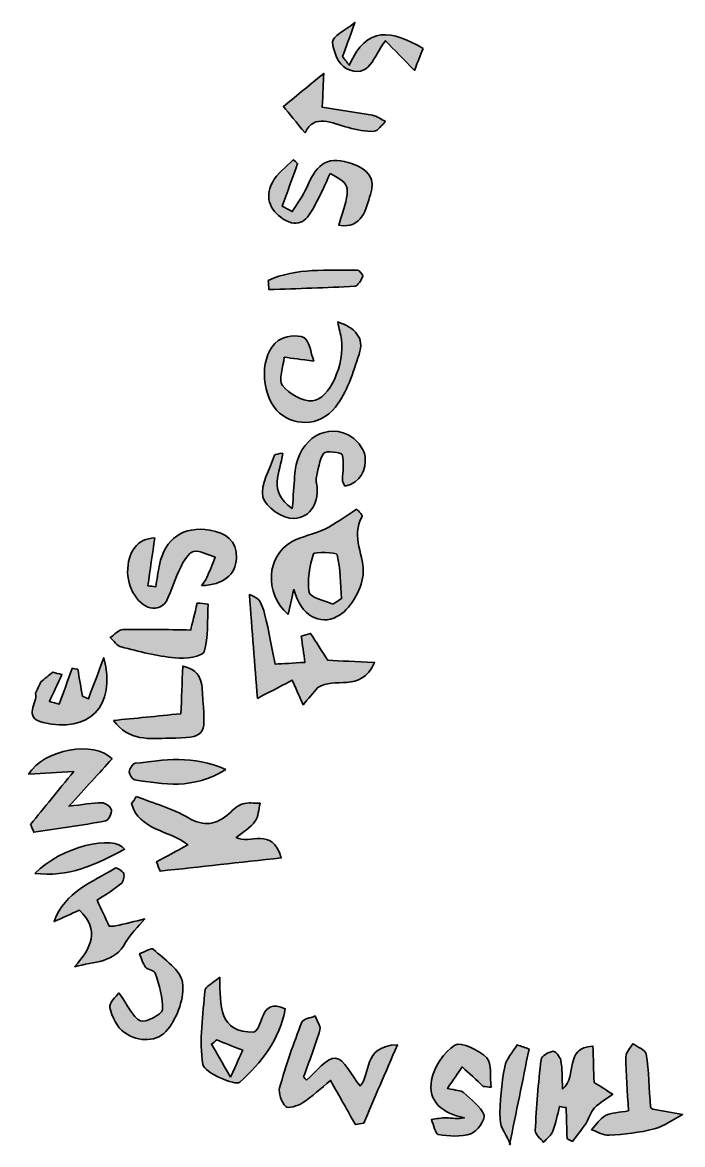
# Model space of a CAD drawing. Header units: inches. Extents: x 0.7 to 43.7, y -59.5 to -0.9.
# Drawn here: x 20.54 to 24.42, y -56.61 to -50.02 of the extents above; entities that cross this region are included whole.
import ezdxf

# ---------------------------------------------------------------- set-up
doc = ezdxf.new("R2010")
doc.units = ezdxf.units.IN
doc.header["$MEASUREMENT"] = 0
doc.layers.add('etch', color=7, linetype='Continuous')

# ---------------------------------------------------------------- blocks, each defined once
blk = doc.blocks.new('block 14')
at = {"layer": 'etch', "true_color": 0x00a550}
h = blk.add_hatch(color=114, dxfattribs=at)
h.dxf.hatch_style = 2
edge = h.paths.add_edge_path()
edge.add_spline(control_points=[(22.896, -50.1767), (22.8817, -50.2127), (22.8664, -50.2513), (22.8452, -50.3045), (22.7792, -50.2373), (22.73, -50.1872), (22.6748, -50.1311), (22.6059, -50.2187), (22.5816, -50.362), (22.4439, -50.293), (22.4, -50.2709), (22.3671, -50.1916), (22.3646, -50.1368), (22.3633, -50.1066), (22.4358, -50.0729), (22.4961, -50.0235), (22.4626, -50.1155), (22.4428, -50.1698), (22.4231, -50.2242), (22.4364, -50.2409), (22.4497, -50.2576), (22.4631, -50.2743), (22.5652, -50.0392), (22.7153, -50.0689), (22.896, -50.1767)], knot_values=[0, 0, 0, 0, 1, 1, 1, 2, 2, 2, 3, 3, 3, 4, 4, 4, 5, 5, 5, 6, 6, 6, 7, 7, 7, 8, 8, 8, 8], degree=3, periodic=1)
h = blk.add_hatch(color=114, dxfattribs=at)
h.dxf.hatch_style = 2
edge = h.paths.add_edge_path()
edge.add_spline(control_points=[(22.2034, -50.6718), (22.1538, -50.6113), (22.1091, -50.5567), (22.0763, -50.5166), (22.1395, -50.4648), (22.2188, -50.3998), (22.313, -50.3227), (22.3106, -50.3789), (22.3082, -50.4349), (22.3046, -50.5207), (22.3993, -50.5356), (22.4999, -50.5498), (22.5998, -50.5684), (22.6263, -50.5733), (22.6503, -50.5918), (22.6754, -50.6041), (22.6532, -50.6246), (22.6319, -50.661), (22.6087, -50.6622), (22.559, -50.665), (22.5073, -50.6534), (22.4582, -50.6408), (22.3596, -50.6156), (22.258, -50.5545), (22.2034, -50.6718)], knot_values=[0, 0, 0, 0, 1, 1, 1, 2, 2, 2, 3, 3, 3, 4, 4, 4, 5, 5, 5, 6, 6, 6, 7, 7, 7, 8, 8, 8, 8], degree=3, periodic=1)
h = blk.add_hatch(color=114, dxfattribs=at)
h.dxf.hatch_style = 2
edge = h.paths.add_edge_path()
edge.add_spline(control_points=[(22.3513, -50.9095), (22.3192, -50.9767), (22.2935, -51.036), (22.2632, -51.0927), (22.2268, -51.1612), (22.1829, -51.2355), (22.0908, -51.1861), (22.004, -51.1395), (21.9601, -51.0579), (22.0111, -50.9618), (22.0384, -50.9104), (22.0918, -50.8727), (22.1334, -50.8288), (22.1421, -50.836), (22.1509, -50.8431), (22.1596, -50.8503), (22.1296, -50.9344), (22.0995, -51.0185), (22.0694, -51.1026), (22.0888, -51.1129), (22.1081, -51.1232), (22.1275, -51.1336), (22.1564, -51.0864), (22.1917, -51.0418), (22.2131, -50.9915), (22.278, -50.8386), (22.3428, -50.8064), (22.4826, -50.8531), (22.5757, -50.8843), (22.6182, -50.9469), (22.5875, -51.0337), (22.5583, -51.1166), (22.544, -51.2352), (22.4012, -51.2138), (22.4748, -50.9791), (22.4748, -50.9791), (22.3513, -50.9095)], knot_values=[0, 0, 0, 0, 1, 1, 1, 2, 2, 2, 3, 3, 3, 4, 4, 4, 5, 5, 5, 6, 6, 6, 7, 7, 7, 8, 8, 8, 9, 9, 9, 10, 10, 10, 11, 11, 11, 12, 12, 12, 12], degree=3, periodic=1)
h = blk.add_hatch(color=114, dxfattribs=at)
h.dxf.hatch_style = 2
edge = h.paths.add_edge_path()
edge.add_spline(control_points=[(21.9868, -51.5385), (22.1527, -51.4588), (22.334, -51.4824), (22.5105, -51.4769), (22.5214, -51.4766), (22.5451, -51.5065), (22.5421, -51.5131), (22.5321, -51.5355), (22.5136, -51.5699), (22.4967, -51.5709), (22.3283, -51.581), (22.1595, -51.5853), (21.9909, -51.5912), (21.9895, -51.5736), (21.9882, -51.5561), (21.9868, -51.5385)], knot_values=[0, 0, 0, 0, 1, 1, 1, 2, 2, 2, 3, 3, 3, 4, 4, 4, 5, 5, 5, 5], degree=3, periodic=1)
h = blk.add_hatch(color=114, dxfattribs=at)
h.dxf.hatch_style = 2
edge = h.paths.add_edge_path()
edge.add_spline(control_points=[(22.2548, -52.0114), (22.1774, -52.0011), (22.1293, -51.9947), (22.0811, -51.9883), (22.0756, -52.0452), (22.0449, -52.1215), (22.0703, -52.1543), (22.1079, -52.2027), (22.1875, -52.2489), (22.2454, -52.2445), (22.3476, -52.2367), (22.4377, -52.0249), (22.4165, -51.8834), (22.4118, -51.8519), (22.4034, -51.8209), (22.3947, -51.7806), (22.496, -51.8153), (22.5535, -51.8726), (22.5204, -51.9713), (22.4844, -52.0784), (22.4504, -52.1948), (22.3821, -52.2805), (22.2868, -52.4002), (22.1258, -52.3957), (22.0364, -52.2984), (21.9394, -52.1928), (21.938, -51.9688), (22.0445, -51.8908), (22.0819, -51.8635), (22.157, -51.8535), (22.1961, -51.873), (22.2291, -51.8894), (22.235, -51.9599), (22.2548, -52.0114)], knot_values=[0, 0, 0, 0, 1, 1, 1, 2, 2, 2, 3, 3, 3, 4, 4, 4, 5, 5, 5, 6, 6, 6, 7, 7, 7, 8, 8, 8, 9, 9, 9, 10, 10, 10, 11, 11, 11, 11], degree=3, periodic=1)
h = blk.add_hatch(color=114, dxfattribs=at)
h.dxf.hatch_style = 2
edge = h.paths.add_edge_path()
edge.add_spline(control_points=[(22.072, -52.5506), (22.0588, -52.6665), (21.9787, -52.7747), (22.1284, -52.8752), (22.1338, -52.7982), (22.1391, -52.7428), (22.1414, -52.6873), (22.1494, -52.494), (22.3005, -52.3715), (22.4559, -52.4429), (22.501, -52.4637), (22.5501, -52.524), (22.5556, -52.5712), (22.5646, -52.6479), (22.5323, -52.7234), (22.4373, -52.7446), (22.4291, -52.7254), (22.4228, -52.7174), (22.4229, -52.7095), (22.4236, -52.6588), (22.434, -52.606), (22.4219, -52.559), (22.4186, -52.5464), (22.3242, -52.5352), (22.3132, -52.5514), (22.2855, -52.5922), (22.2812, -52.649), (22.2686, -52.6996), (22.2664, -52.7082), (22.2691, -52.7182), (22.2706, -52.7274), (22.2894, -52.8384), (22.2386, -52.9291), (22.1367, -52.9351), (22.0755, -52.9387), (21.9679, -52.865), (21.9561, -52.8097), (21.9403, -52.7358), (21.9963, -52.6459), (22.0243, -52.5637), (22.0268, -52.5565), (22.0499, -52.5563), (22.072, -52.5506)], knot_values=[0, 0, 0, 0, 1, 1, 1, 2, 2, 2, 3, 3, 3, 4, 4, 4, 5, 5, 5, 6, 6, 6, 7, 7, 7, 8, 8, 8, 9, 9, 9, 10, 10, 10, 11, 11, 11, 12, 12, 12, 13, 13, 13, 14, 14, 14, 14], degree=3, periodic=1)
h = blk.add_hatch(color=114, dxfattribs=at)
h.dxf.hatch_style = 2
edge = h.paths.add_edge_path()
edge.add_spline(control_points=[(22.1034, -53.4985), (21.961, -53.3691), (21.9775, -53.1555), (22.1239, -53.0723), (22.1839, -53.0381), (22.2569, -53.0275), (22.3195, -52.9968), (22.3803, -52.9669), (22.4354, -52.925), (22.5055, -52.8804), (22.5037, -52.8783), (22.5436, -52.9133), (22.5383, -52.9225), (22.4692, -53.0425), (22.556, -53.1572), (22.5434, -53.2672), (22.5332, -53.3556), (22.466, -53.472), (22.3907, -53.5106), (22.2906, -53.5619), (22.1803, -53.5087), (22.1373, -53.3513), (22.123, -53.4134), (22.1151, -53.4478), (22.1034, -53.4985)], knot_values=[0, 0, 0, 0, 1, 1, 1, 2, 2, 2, 3, 3, 3, 4, 4, 4, 5, 5, 5, 6, 6, 6, 7, 7, 7, 8, 8, 8, 8], degree=3, periodic=1)
edge = h.paths.add_edge_path()
edge.add_spline(control_points=[(22.3656, -53.4374), (22.383, -53.4263), (22.4005, -53.4153), (22.4179, -53.4042), (22.4114, -53.318), (22.4117, -53.2301), (22.3917, -53.1471), (22.3884, -53.1334), (22.2554, -53.1296), (22.252, -53.1413), (22.2306, -53.2144), (22.214, -53.2961), (22.2278, -53.3687), (22.2337, -53.3994), (22.3173, -53.4149), (22.3656, -53.4374)], knot_values=[0, 0, 0, 0, 1, 1, 1, 2, 2, 2, 3, 3, 3, 4, 4, 4, 5, 5, 5, 5], degree=3, periodic=1)
h = blk.add_hatch(color=114, dxfattribs=at)
h.dxf.hatch_style = 2
edge = h.paths.add_edge_path()
edge.add_spline(control_points=[(21.5958, -53.3283), (21.608, -53.3097), (21.6191, -53.2966), (21.6258, -53.2815), (21.6435, -53.2421), (21.6594, -53.2019), (21.6759, -53.162), (21.6333, -53.149), (21.587, -53.1197), (21.549, -53.1282), (21.5181, -53.135), (21.4907, -53.184), (21.473, -53.2198), (21.4411, -53.2847), (21.4208, -53.3552), (21.3888, -53.42), (21.3789, -53.44), (21.3477, -53.4588), (21.3245, -53.4614), (21.245, -53.4702), (21.1632, -53.3614), (21.1615, -53.2509), (21.1597, -53.1289), (21.2208, -53.0517), (21.3207, -53.0489), (21.3073, -53.1414), (21.2938, -53.2353), (21.2802, -53.3292), (21.2957, -53.3313), (21.3111, -53.3334), (21.3266, -53.3356), (21.3337, -53.2932), (21.3395, -53.2505), (21.3481, -53.2084), (21.3804, -53.0513), (21.4871, -52.9777), (21.6443, -53.003), (21.738, -53.0181), (21.8032, -53.062), (21.7997, -53.1668), (21.7963, -53.2656), (21.7229, -53.3245), (21.5958, -53.3283)], knot_values=[0, 0, 0, 0, 1, 1, 1, 2, 2, 2, 3, 3, 3, 4, 4, 4, 5, 5, 5, 6, 6, 6, 7, 7, 7, 8, 8, 8, 9, 9, 9, 10, 10, 10, 11, 11, 11, 12, 12, 12, 13, 13, 13, 14, 14, 14, 14], degree=3, periodic=1)
h = blk.add_hatch(color=114, dxfattribs=at)
h.dxf.hatch_style = 2
edge = h.paths.add_edge_path()
edge.add_spline(control_points=[(21.9235, -53.99), (21.908, -53.7906), (21.8925, -53.5917), (21.8761, -53.3815), (21.9538, -53.4103), (21.9538, -53.4103), (22.0274, -53.7893), (22.0769, -53.7864), (22.1273, -53.7834), (22.2027, -53.779), (22.1953, -53.7265), (22.1882, -53.676), (22.1811, -53.6254), (22.1994, -53.6199), (22.2177, -53.6143), (22.2359, -53.6088), (22.2693, -53.6611), (22.3027, -53.7135), (22.3366, -53.7665), (22.4138, -53.7704), (22.5001, -53.7747), (22.6111, -53.7803), (22.5287, -53.9604), (22.3728, -53.8605), (22.2784, -53.927), (22.2526, -53.957), (22.2221, -53.9923), (22.1917, -54.0276), (22.1752, -53.9904), (22.1588, -53.9531), (22.1282, -53.8836), (22.0789, -53.9093), (22.0199, -53.9399), (21.9235, -53.99)], knot_values=[0, 0, 0, 0, 1, 1, 1, 2, 2, 2, 3, 3, 3, 4, 4, 4, 5, 5, 5, 6, 6, 6, 7, 7, 7, 8, 8, 8, 9, 9, 9, 10, 10, 10, 11, 11, 11, 11], degree=3, periodic=1)
h = blk.add_hatch(color=114, dxfattribs=at)
h.dxf.hatch_style = 2
edge = h.paths.add_edge_path()
edge.add_spline(control_points=[(21.5317, -53.5889), (21.5403, -53.5536), (21.5552, -53.4922), (21.5701, -53.4307), (21.5914, -53.4329), (21.6128, -53.4351), (21.6341, -53.4373), (21.6287, -53.5316), (21.6368, -53.6299), (21.61, -53.7177), (21.6017, -53.745), (21.4974, -53.7585), (21.4397, -53.7527), (21.3332, -53.7419), (21.2279, -53.7148), (21.1237, -53.6885), (21.0991, -53.6823), (21.0807, -53.652), (21.0594, -53.6328), (21.0839, -53.6165), (21.1081, -53.5868), (21.1328, -53.5862), (21.2631, -53.583), (21.3934, -53.5872), (21.5317, -53.5889)], knot_values=[0, 0, 0, 0, 1, 1, 1, 2, 2, 2, 3, 3, 3, 4, 4, 4, 5, 5, 5, 6, 6, 6, 7, 7, 7, 8, 8, 8, 8], degree=3, periodic=1)
h = blk.add_hatch(color=114, dxfattribs=at)
h.dxf.hatch_style = 2
edge = h.paths.add_edge_path()
edge.add_spline(control_points=[(20.6512, -53.8936), (20.6746, -53.8744), (20.6981, -53.8552), (20.7215, -53.836), (20.7395, -53.8408), (20.7575, -53.8456), (20.7755, -53.8505), (20.7509, -53.9032), (20.7264, -53.956), (20.7018, -54.0087), (20.7213, -54.0136), (20.7408, -54.0185), (20.7603, -54.0234), (20.7853, -53.9538), (20.8103, -53.8841), (20.8353, -53.8145), (20.8465, -53.8162), (20.8577, -53.8179), (20.8689, -53.8196), (20.878, -53.8721), (20.8871, -53.9245), (20.8963, -53.977), (20.9079, -53.9824), (20.9195, -53.9878), (20.931, -53.9932), (20.9611, -53.9128), (20.9912, -53.8324), (21.0213, -53.752), (21.098, -54.0406), (20.9306, -54.1964), (20.6653, -54.1314), (20.5436, -54.1016), (20.6348, -54.0174), (20.621, -53.9601), (20.6311, -53.9379), (20.6411, -53.9158), (20.6512, -53.8936)], knot_values=[0, 0, 0, 0, 1, 1, 1, 2, 2, 2, 3, 3, 3, 4, 4, 4, 5, 5, 5, 6, 6, 6, 7, 7, 7, 8, 8, 8, 9, 9, 9, 10, 10, 10, 11, 11, 11, 12, 12, 12, 12], degree=3, periodic=1)
h = blk.add_hatch(color=114, dxfattribs=at)
h.dxf.hatch_style = 2
edge = h.paths.add_edge_path()
edge.add_spline(control_points=[(21.0776, -54.1196), (21.2044, -54.107), (21.3313, -54.0944), (21.4743, -54.0802), (21.4776, -53.9913), (21.481, -53.9), (21.4847, -53.8004), (21.6135, -53.8299), (21.5967, -53.9234), (21.6029, -54.0012), (21.6203, -54.2165), (21.6192, -54.2188), (21.4054, -54.2239), (21.2906, -54.2267), (21.1695, -54.2434), (21.0776, -54.1196)], knot_values=[0, 0, 0, 0, 1, 1, 1, 2, 2, 2, 3, 3, 3, 4, 4, 4, 5, 5, 5, 5], degree=3, periodic=1)
h = blk.add_hatch(color=114, dxfattribs=at)
h.dxf.hatch_style = 2
edge = h.paths.add_edge_path()
edge.add_spline(control_points=[(20.5915, -54.7297), (20.6723, -54.6308), (20.7531, -54.532), (20.8449, -54.4197), (20.7515, -54.4254), (20.6719, -54.4302), (20.5802, -54.4358), (20.6677, -54.2856), (20.9677, -54.2374), (21.0703, -54.345), (20.9933, -54.4295), (20.9157, -54.5146), (20.8164, -54.6234), (20.898, -54.6136), (20.9534, -54.6025), (21.0087, -54.6026), (21.0291, -54.6027), (21.0633, -54.6271), (21.066, -54.6445), (21.0692, -54.6647), (21.0479, -54.7065), (21.0319, -54.7094), (20.8921, -54.7354), (20.7511, -54.7548), (20.6105, -54.7761), (20.6042, -54.7606), (20.5978, -54.7452), (20.5915, -54.7297)], knot_values=[0, 0, 0, 0, 1, 1, 1, 2, 2, 2, 3, 3, 3, 4, 4, 4, 5, 5, 5, 6, 6, 6, 7, 7, 7, 8, 8, 8, 9, 9, 9, 9], degree=3, periodic=1)
h = blk.add_hatch(color=114, dxfattribs=at)
h.dxf.hatch_style = 2
edge = h.paths.add_edge_path()
edge.add_spline(control_points=[(21.7372, -54.4078), (21.5429, -54.5294), (21.372, -54.4922), (21.2034, -54.4691), (21.1896, -54.4672), (21.1697, -54.4371), (21.1705, -54.421), (21.1715, -54.4032), (21.1916, -54.3726), (21.2058, -54.3711), (21.3733, -54.3529), (21.5431, -54.3184), (21.7372, -54.4078)], knot_values=[0, 0, 0, 0, 1, 1, 1, 2, 2, 2, 3, 3, 3, 4, 4, 4, 4], degree=3, periodic=1)
h = blk.add_hatch(color=114, dxfattribs=at)
h.dxf.hatch_style = 2
edge = h.paths.add_edge_path()
edge.add_spline(control_points=[(21.2129, -54.5656), (21.3152, -54.6063), (21.4239, -54.636), (21.518, -54.6906), (21.6121, -54.7452), (21.6827, -54.7329), (21.7572, -54.6655), (21.7814, -54.6435), (21.8074, -54.6185), (21.8371, -54.6091), (21.8685, -54.5992), (21.9052, -54.6061), (21.9396, -54.6057), (21.9301, -54.642), (21.9296, -54.6849), (21.9089, -54.7129), (21.8823, -54.7491), (21.8395, -54.7733), (21.7996, -54.806), (21.8764, -54.8526), (22.0108, -54.7377), (22.0637, -54.9264), (21.8202, -54.9529), (21.5861, -54.9784), (21.3519, -55.0039), (21.345, -54.9857), (21.3381, -54.9675), (21.3312, -54.9493), (21.3888, -54.9179), (21.4463, -54.8866), (21.514, -54.8498), (21.4088, -54.7643), (21.2264, -54.763), (21.1847, -54.6079), (21.1941, -54.5938), (21.2035, -54.5797), (21.2129, -54.5656)], knot_values=[0, 0, 0, 0, 1, 1, 1, 2, 2, 2, 3, 3, 3, 4, 4, 4, 5, 5, 5, 6, 6, 6, 7, 7, 7, 8, 8, 8, 9, 9, 9, 10, 10, 10, 11, 11, 11, 12, 12, 12, 12], degree=3, periodic=1)
h = blk.add_hatch(color=114, dxfattribs=at)
h.dxf.hatch_style = 2
edge = h.paths.add_edge_path()
edge.add_spline(control_points=[(20.6169, -55.0173), (20.767, -54.8618), (21.086, -54.7849), (21.1433, -54.8758), (20.9767, -54.9666), (20.8083, -55.0421), (20.6169, -55.0173)], knot_values=[0, 0, 0, 0, 1, 1, 1, 2, 2, 2, 2], degree=3, periodic=1)
h = blk.add_hatch(color=114, dxfattribs=at)
h.dxf.hatch_style = 2
edge = h.paths.add_edge_path()
edge.add_spline(control_points=[(20.8502, -55.5647), (20.949, -55.4532), (20.9991, -55.352), (20.8786, -55.2331), (20.8302, -55.2549), (20.7798, -55.2776), (20.7294, -55.3003), (20.7937, -55.1219), (20.9541, -55.07), (21.0878, -54.9862), (21.0959, -54.9811), (21.1329, -55.0028), (21.1384, -55.0184), (21.1443, -55.0351), (21.1354, -55.0673), (21.1214, -55.079), (21.0825, -55.1116), (21.0377, -55.1371), (20.9819, -55.1743), (21.0056, -55.225), (21.0303, -55.2778), (21.0537, -55.3278), (21.0716, -55.3268), (21.081, -55.3276), (21.0897, -55.3256), (21.1471, -55.3123), (21.2043, -55.2985), (21.2615, -55.2848), (21.2236, -55.3307), (21.177, -55.3719), (21.1497, -55.4233), (21.0855, -55.5443), (20.9647, -55.5345), (20.8502, -55.5647)], knot_values=[0, 0, 0, 0, 1, 1, 1, 2, 2, 2, 3, 3, 3, 4, 4, 4, 5, 5, 5, 6, 6, 6, 7, 7, 7, 8, 8, 8, 9, 9, 9, 10, 10, 10, 11, 11, 11, 11], degree=3, periodic=1)
h = blk.add_hatch(color=114, dxfattribs=at)
h.dxf.hatch_style = 2
edge = h.paths.add_edge_path()
edge.add_spline(control_points=[(21.11, -55.7181), (21.1639, -55.793), (21.1896, -55.8594), (21.2366, -55.8825), (21.2648, -55.8963), (21.3635, -55.8453), (21.3658, -55.8181), (21.3718, -55.7479), (21.3449, -55.6739), (21.324, -55.6036), (21.3192, -55.5874), (21.2801, -55.5842), (21.2669, -55.5672), (21.2497, -55.545), (21.2426, -55.5151), (21.2311, -55.4885), (21.2588, -55.4786), (21.3019, -55.4524), (21.3117, -55.4616), (21.3765, -55.5224), (21.4729, -55.5848), (21.484, -55.6582), (21.4971, -55.7444), (21.4541, -55.8578), (21.3982, -55.9311), (21.3382, -56.0096), (21.2256, -56.0098), (21.142, -55.951), (21.099, -55.9208), (21.069, -55.8586), (21.0562, -55.8052), (21.0499, -55.7788), (21.0957, -55.7397), (21.11, -55.7181)], knot_values=[0, 0, 0, 0, 1, 1, 1, 2, 2, 2, 3, 3, 3, 4, 4, 4, 5, 5, 5, 6, 6, 6, 7, 7, 7, 8, 8, 8, 9, 9, 9, 10, 10, 10, 11, 11, 11, 11], degree=3, periodic=1)
h = blk.add_hatch(color=114, dxfattribs=at)
h.dxf.hatch_style = 2
edge = h.paths.add_edge_path()
edge.add_spline(control_points=[(21.7027, -55.6264), (21.7048, -55.7971), (21.696, -55.9514), (21.9028, -55.9488), (21.965, -55.9177), (21.9322, -55.7446), (22.0872, -55.8118), (22.055, -55.993), (21.9457, -56.1297), (21.8193, -56.2427), (21.7943, -56.2651), (21.6118, -56.1875), (21.6033, -56.1381), (21.5788, -55.9968), (21.605, -55.8461), (21.6158, -55.6995), (21.617, -55.6842), (21.6483, -55.671), (21.7027, -55.6264)], knot_values=[0, 0, 0, 0, 1, 1, 1, 2, 2, 2, 3, 3, 3, 4, 4, 4, 5, 5, 5, 6, 6, 6, 6], degree=3, periodic=1)
edge = h.paths.add_edge_path()
edge.add_spline(control_points=[(21.7654, -56.2133), (21.8031, -56.13), (21.8194, -56.0939), (21.8369, -56.0553), (21.7789, -56.032), (21.7325, -56.0133), (21.686, -55.9946), (21.6751, -56.0027), (21.6642, -56.0108), (21.6533, -56.0189), (21.684, -56.0722), (21.7148, -56.1255), (21.7654, -56.2133)], knot_values=[0, 0, 0, 0, 1, 1, 1, 2, 2, 2, 3, 3, 3, 4, 4, 4, 4], degree=3, periodic=1)
h = blk.add_hatch(color=114, dxfattribs=at)
h.dxf.hatch_style = 2
edge = h.paths.add_edge_path()
edge.add_spline(control_points=[(22.2109, -56.2313), (22.2684, -56.1842), (22.3291, -56.0973), (22.3825, -56.1014), (22.4334, -56.1052), (22.4768, -56.2039), (22.5263, -56.2643), (22.5903, -56.2018), (22.5383, -56.0285), (22.7456, -56.023), (22.6743, -56.1884), (22.6109, -56.3356), (22.5475, -56.4827), (22.5312, -56.4856), (22.5148, -56.4884), (22.4985, -56.4913), (22.4527, -56.4099), (22.407, -56.3285), (22.3527, -56.232), (22.2947, -56.2795), (22.2448, -56.3268), (22.1883, -56.3639), (22.1606, -56.3821), (22.1023, -56.3987), (22.0901, -56.3857), (22.0654, -56.3594), (22.0449, -56.3077), (22.0539, -56.2749), (22.0899, -56.1446), (22.1354, -56.0167), (22.1841, -55.8904), (22.1916, -55.8712), (22.235, -55.8658), (22.2618, -55.854), (22.2722, -55.8811), (22.2969, -55.9123), (22.2904, -55.9347), (22.2636, -56.0282), (22.2275, -56.1189), (22.1947, -56.2107), (22.2001, -56.2176), (22.2055, -56.2244), (22.2109, -56.2313)], knot_values=[0, 0, 0, 0, 1, 1, 1, 2, 2, 2, 3, 3, 3, 4, 4, 4, 5, 5, 5, 6, 6, 6, 7, 7, 7, 8, 8, 8, 9, 9, 9, 10, 10, 10, 11, 11, 11, 12, 12, 12, 13, 13, 13, 14, 14, 14, 14], degree=3, periodic=1)
h = blk.add_hatch(color=114, dxfattribs=at)
h.dxf.hatch_style = 2
edge = h.paths.add_edge_path()
edge.add_spline(control_points=[(23.2496, -56.2669), (23.2084, -56.2291), (23.1671, -56.1911), (23.1259, -56.1533), (23.1003, -56.1905), (23.0747, -56.2278), (23.0394, -56.2793), (23.0903, -56.2916), (23.118, -56.2903), (23.1329, -56.3034), (23.1782, -56.3435), (23.2325, -56.3833), (23.2545, -56.4355), (23.2644, -56.4588), (23.213, -56.5332), (23.1764, -56.5456), (23.1183, -56.5653), (23.0482, -56.5591), (22.9856, -56.5492), (22.9679, -56.5464), (22.9585, -56.4925), (22.9452, -56.4621), (22.9743, -56.4581), (23.0036, -56.4502), (23.0325, -56.4512), (23.0651, -56.4523), (23.0973, -56.4615), (23.1386, -56.4515), (23.0109, -56.4251), (22.9217, -56.3575), (22.9465, -56.2285), (22.9612, -56.1524), (23.0188, -56.0647), (23.0833, -56.0254), (23.1195, -56.0033), (23.2244, -56.0539), (23.2696, -56.1), (23.3025, -56.1335), (23.2883, -56.2131), (23.2951, -56.2722), (23.28, -56.2705), (23.2648, -56.2687), (23.2496, -56.2669)], knot_values=[0, 0, 0, 0, 1, 1, 1, 2, 2, 2, 3, 3, 3, 4, 4, 4, 5, 5, 5, 6, 6, 6, 7, 7, 7, 8, 8, 8, 9, 9, 9, 10, 10, 10, 11, 11, 11, 12, 12, 12, 13, 13, 13, 14, 14, 14, 14], degree=3, periodic=1)
h = blk.add_hatch(color=114, dxfattribs=at)
h.dxf.hatch_style = 2
edge = h.paths.add_edge_path()
edge.add_spline(control_points=[(23.4104, -56.6086), (23.3884, -56.5592), (23.3492, -56.5104), (23.348, -56.4605), (23.3455, -56.3579), (23.357, -56.2536), (23.3756, -56.1523), (23.384, -56.1066), (23.4231, -56.0663), (23.4483, -56.0236), (23.4718, -56.0317), (23.4952, -56.0398), (23.5187, -56.0479), (23.4805, -56.2344), (23.4423, -56.4209), (23.4045, -56.6074), (23.4047, -56.6075), (23.4104, -56.6086), (23.4104, -56.6086)], knot_values=[0, 0, 0, 0, 1, 1, 1, 2, 2, 2, 3, 3, 3, 4, 4, 4, 5, 5, 5, 6, 6, 6, 6], degree=3, periodic=1)
h = blk.add_hatch(color=114, dxfattribs=at)
h.dxf.hatch_style = 2
edge = h.paths.add_edge_path()
edge.add_spline(control_points=[(23.7154, -56.2842), (23.808, -56.2018), (23.7197, -56.0424), (23.8932, -56.0307), (23.8957, -56.1058), (23.8979, -56.1735), (23.9003, -56.2436), (23.9335, -56.2647), (23.9715, -56.2889), (24.0096, -56.3132), (23.9736, -56.3395), (23.9332, -56.3618), (23.9029, -56.3936), (23.8794, -56.4183), (23.8708, -56.4566), (23.8514, -56.4861), (23.8276, -56.5224), (23.7996, -56.5558), (23.7734, -56.5905), (23.7629, -56.5849), (23.7523, -56.5793), (23.7418, -56.5738), (23.7399, -56.5131), (23.738, -56.4525), (23.7362, -56.3919), (23.7233, -56.3897), (23.7105, -56.3874), (23.6976, -56.3852), (23.685, -56.4334), (23.6763, -56.483), (23.6582, -56.5291), (23.6482, -56.5545), (23.6226, -56.5739), (23.604, -56.596), (23.5867, -56.5732), (23.5538, -56.5497), (23.5548, -56.5276), (23.561, -56.3878), (23.5722, -56.248), (23.589, -56.109), (23.5914, -56.0893), (23.6321, -56.0658), (23.6581, -56.0609), (23.6707, -56.0585), (23.7008, -56.0934), (23.7049, -56.1149), (23.7141, -56.1629), (23.7119, -56.2132), (23.7154, -56.2842)], knot_values=[0, 0, 0, 0, 1, 1, 1, 2, 2, 2, 3, 3, 3, 4, 4, 4, 5, 5, 5, 6, 6, 6, 7, 7, 7, 8, 8, 8, 9, 9, 9, 10, 10, 10, 11, 11, 11, 12, 12, 12, 13, 13, 13, 14, 14, 14, 15, 15, 15, 16, 16, 16, 16], degree=3, periodic=1)
h = blk.add_hatch(color=114, dxfattribs=at)
h.dxf.hatch_style = 2
edge = h.paths.add_edge_path()
edge.add_spline(control_points=[(24.1018, -56.4103), (24.0957, -56.2976), (24.087, -56.1951), (24.0867, -56.0925), (24.0866, -56.0673), (24.1139, -56.0419), (24.1285, -56.0167), (24.1555, -56.0366), (24.2025, -56.0534), (24.2061, -56.0769), (24.2214, -56.1781), (24.224, -56.2812), (24.2316, -56.389), (24.2326, -56.3899), (24.2384, -56.3993), (24.2458, -56.4007), (24.3036, -56.4119), (24.3618, -56.4216), (24.4198, -56.4317), (24.3643, -56.4609), (24.3117, -56.5009), (24.2527, -56.5165), (24.1673, -56.539), (24.0776, -56.5482), (23.9892, -56.5539), (23.9554, -56.556), (23.9201, -56.5329), (23.8855, -56.5213), (23.9122, -56.4931), (23.9343, -56.4559), (23.9668, -56.439), (24.0027, -56.4205), (24.0482, -56.4206), (24.1018, -56.4103)], knot_values=[0, 0, 0, 0, 1, 1, 1, 2, 2, 2, 3, 3, 3, 4, 4, 4, 5, 5, 5, 6, 6, 6, 7, 7, 7, 8, 8, 8, 9, 9, 9, 10, 10, 10, 11, 11, 11, 11], degree=3, periodic=1)
at = {"layer": 'etch', "color": 114, "lineweight": 35, "true_color": 0x00a550}
for points, knots in [([(22.896, -50.1767), (22.8817, -50.2127), (22.8664, -50.2513), (22.8452, -50.3045), (22.7792, -50.2373), (22.73, -50.1872), (22.6748, -50.1311), (22.6059, -50.2187), (22.5816, -50.362), (22.4439, -50.293), (22.4, -50.2709), (22.3671, -50.1916), (22.3646, -50.1368), (22.3633, -50.1066), (22.4358, -50.0729), (22.4961, -50.0235), (22.4626, -50.1155), (22.4428, -50.1698), (22.4231, -50.2242), (22.4364, -50.2409), (22.4497, -50.2576), (22.4631, -50.2743), (22.5652, -50.0392), (22.7153, -50.0689), (22.896, -50.1767)], [0, 0, 0, 0, 1, 1, 1, 2, 2, 2, 3, 3, 3, 4, 4, 4, 5, 5, 5, 6, 6, 6, 7, 7, 7, 8, 8, 8, 8]), ([(22.2034, -50.6718), (22.1538, -50.6113), (22.1091, -50.5567), (22.0763, -50.5166), (22.1395, -50.4648), (22.2188, -50.3998), (22.313, -50.3227), (22.3106, -50.3789), (22.3082, -50.4349), (22.3046, -50.5207), (22.3993, -50.5356), (22.4999, -50.5498), (22.5998, -50.5684), (22.6263, -50.5733), (22.6503, -50.5918), (22.6754, -50.6041), (22.6532, -50.6246), (22.6319, -50.661), (22.6087, -50.6622), (22.559, -50.665), (22.5073, -50.6534), (22.4582, -50.6408), (22.3596, -50.6156), (22.258, -50.5545), (22.2034, -50.6718)], [0, 0, 0, 0, 1, 1, 1, 2, 2, 2, 3, 3, 3, 4, 4, 4, 5, 5, 5, 6, 6, 6, 7, 7, 7, 8, 8, 8, 8]), ([(22.3513, -50.9095), (22.3192, -50.9767), (22.2935, -51.036), (22.2632, -51.0927), (22.2268, -51.1612), (22.1829, -51.2355), (22.0908, -51.1861), (22.004, -51.1395), (21.9601, -51.0579), (22.0111, -50.9618), (22.0384, -50.9104), (22.0918, -50.8727), (22.1334, -50.8288), (22.1421, -50.836), (22.1509, -50.8431), (22.1596, -50.8503), (22.1296, -50.9344), (22.0995, -51.0185), (22.0694, -51.1026), (22.0888, -51.1129), (22.1081, -51.1232), (22.1275, -51.1336), (22.1564, -51.0864), (22.1917, -51.0418), (22.2131, -50.9915), (22.278, -50.8386), (22.3428, -50.8064), (22.4826, -50.8531), (22.5757, -50.8843), (22.6182, -50.9469), (22.5875, -51.0337), (22.5583, -51.1166), (22.544, -51.2352), (22.4012, -51.2138), (22.4748, -50.9791), (22.4748, -50.9791), (22.3513, -50.9095)], [0, 0, 0, 0, 1, 1, 1, 2, 2, 2, 3, 3, 3, 4, 4, 4, 5, 5, 5, 6, 6, 6, 7, 7, 7, 8, 8, 8, 9, 9, 9, 10, 10, 10, 11, 11, 11, 12, 12, 12, 12]), ([(21.9868, -51.5385), (22.1527, -51.4588), (22.334, -51.4824), (22.5105, -51.4769), (22.5214, -51.4766), (22.5451, -51.5065), (22.5421, -51.5131), (22.5321, -51.5355), (22.5136, -51.5699), (22.4967, -51.5709), (22.3283, -51.581), (22.1595, -51.5853), (21.9909, -51.5912), (21.9895, -51.5736), (21.9882, -51.5561), (21.9868, -51.5385)], [0, 0, 0, 0, 1, 1, 1, 2, 2, 2, 3, 3, 3, 4, 4, 4, 5, 5, 5, 5]), ([(22.2548, -52.0114), (22.1774, -52.0011), (22.1293, -51.9947), (22.0811, -51.9883), (22.0756, -52.0452), (22.0449, -52.1215), (22.0703, -52.1543), (22.1079, -52.2027), (22.1875, -52.2489), (22.2454, -52.2445), (22.3476, -52.2367), (22.4377, -52.0249), (22.4165, -51.8834), (22.4118, -51.8519), (22.4034, -51.8209), (22.3947, -51.7806), (22.496, -51.8153), (22.5535, -51.8726), (22.5204, -51.9713), (22.4844, -52.0784), (22.4504, -52.1948), (22.3821, -52.2805), (22.2868, -52.4002), (22.1258, -52.3957), (22.0364, -52.2984), (21.9394, -52.1928), (21.938, -51.9688), (22.0445, -51.8908), (22.0819, -51.8635), (22.157, -51.8535), (22.1961, -51.873), (22.2291, -51.8894), (22.235, -51.9599), (22.2548, -52.0114)], [0, 0, 0, 0, 1, 1, 1, 2, 2, 2, 3, 3, 3, 4, 4, 4, 5, 5, 5, 6, 6, 6, 7, 7, 7, 8, 8, 8, 9, 9, 9, 10, 10, 10, 11, 11, 11, 11]), ([(22.072, -52.5506), (22.0588, -52.6665), (21.9787, -52.7747), (22.1284, -52.8752), (22.1338, -52.7982), (22.1391, -52.7428), (22.1414, -52.6873), (22.1494, -52.494), (22.3005, -52.3715), (22.4559, -52.4429), (22.501, -52.4637), (22.5501, -52.524), (22.5556, -52.5712), (22.5646, -52.6479), (22.5323, -52.7234), (22.4373, -52.7446), (22.4291, -52.7254), (22.4228, -52.7174), (22.4229, -52.7095), (22.4236, -52.6588), (22.434, -52.606), (22.4219, -52.559), (22.4186, -52.5464), (22.3242, -52.5352), (22.3132, -52.5514), (22.2855, -52.5922), (22.2812, -52.649), (22.2686, -52.6996), (22.2664, -52.7082), (22.2691, -52.7182), (22.2706, -52.7274), (22.2894, -52.8384), (22.2386, -52.9291), (22.1367, -52.9351), (22.0755, -52.9387), (21.9679, -52.865), (21.9561, -52.8097), (21.9403, -52.7358), (21.9963, -52.6459), (22.0243, -52.5637), (22.0268, -52.5565), (22.0499, -52.5563), (22.072, -52.5506)], [0, 0, 0, 0, 1, 1, 1, 2, 2, 2, 3, 3, 3, 4, 4, 4, 5, 5, 5, 6, 6, 6, 7, 7, 7, 8, 8, 8, 9, 9, 9, 10, 10, 10, 11, 11, 11, 12, 12, 12, 13, 13, 13, 14, 14, 14, 14]), ([(22.1034, -53.4985), (21.961, -53.3691), (21.9775, -53.1555), (22.1239, -53.0723), (22.1839, -53.0381), (22.2569, -53.0275), (22.3195, -52.9968), (22.3803, -52.9669), (22.4354, -52.925), (22.5055, -52.8804), (22.5037, -52.8783), (22.5436, -52.9133), (22.5383, -52.9225), (22.4692, -53.0425), (22.556, -53.1572), (22.5434, -53.2672), (22.5332, -53.3556), (22.466, -53.472), (22.3907, -53.5106), (22.2906, -53.5619), (22.1803, -53.5087), (22.1373, -53.3513), (22.123, -53.4134), (22.1151, -53.4478), (22.1034, -53.4985)], [0, 0, 0, 0, 1, 1, 1, 2, 2, 2, 3, 3, 3, 4, 4, 4, 5, 5, 5, 6, 6, 6, 7, 7, 7, 8, 8, 8, 8]), ([(21.5958, -53.3283), (21.608, -53.3097), (21.6191, -53.2966), (21.6258, -53.2815), (21.6435, -53.2421), (21.6594, -53.2019), (21.6759, -53.162), (21.6333, -53.149), (21.587, -53.1197), (21.549, -53.1282), (21.5181, -53.135), (21.4907, -53.184), (21.473, -53.2198), (21.4411, -53.2847), (21.4208, -53.3552), (21.3888, -53.42), (21.3789, -53.44), (21.3477, -53.4588), (21.3245, -53.4614), (21.245, -53.4702), (21.1632, -53.3614), (21.1615, -53.2509), (21.1597, -53.1289), (21.2208, -53.0517), (21.3207, -53.0489), (21.3073, -53.1414), (21.2938, -53.2353), (21.2802, -53.3292), (21.2957, -53.3313), (21.3111, -53.3334), (21.3266, -53.3356), (21.3337, -53.2932), (21.3395, -53.2505), (21.3481, -53.2084), (21.3804, -53.0513), (21.4871, -52.9777), (21.6443, -53.003), (21.738, -53.0181), (21.8032, -53.062), (21.7997, -53.1668), (21.7963, -53.2656), (21.7229, -53.3245), (21.5958, -53.3283)], [0, 0, 0, 0, 1, 1, 1, 2, 2, 2, 3, 3, 3, 4, 4, 4, 5, 5, 5, 6, 6, 6, 7, 7, 7, 8, 8, 8, 9, 9, 9, 10, 10, 10, 11, 11, 11, 12, 12, 12, 13, 13, 13, 14, 14, 14, 14]), ([(22.3656, -53.4374), (22.383, -53.4263), (22.4005, -53.4153), (22.4179, -53.4042), (22.4114, -53.318), (22.4117, -53.2301), (22.3917, -53.1471), (22.3884, -53.1334), (22.2554, -53.1296), (22.252, -53.1413), (22.2306, -53.2144), (22.214, -53.2961), (22.2278, -53.3687), (22.2337, -53.3994), (22.3173, -53.4149), (22.3656, -53.4374)], [0, 0, 0, 0, 1, 1, 1, 2, 2, 2, 3, 3, 3, 4, 4, 4, 5, 5, 5, 5]), ([(22.3656, -53.4374), (22.3173, -53.4149), (22.2337, -53.3994), (22.2278, -53.3687), (22.214, -53.2961), (22.2306, -53.2144), (22.252, -53.1413), (22.2554, -53.1296), (22.3884, -53.1334), (22.3917, -53.1471), (22.4117, -53.2301), (22.4114, -53.318), (22.4179, -53.4042), (22.4005, -53.4153), (22.383, -53.4263), (22.3656, -53.4374)], [0, 0, 0, 0, 1, 1, 1, 2, 2, 2, 3, 3, 3, 4, 4, 4, 5, 5, 5, 5]), ([(21.9235, -53.99), (21.908, -53.7906), (21.8925, -53.5917), (21.8761, -53.3815), (21.9538, -53.4103), (21.9538, -53.4103), (22.0274, -53.7893), (22.0769, -53.7864), (22.1273, -53.7834), (22.2027, -53.779), (22.1953, -53.7265), (22.1882, -53.676), (22.1811, -53.6254), (22.1994, -53.6199), (22.2177, -53.6143), (22.2359, -53.6088), (22.2693, -53.6611), (22.3027, -53.7135), (22.3366, -53.7665), (22.4138, -53.7704), (22.5001, -53.7747), (22.6111, -53.7803), (22.5287, -53.9604), (22.3728, -53.8605), (22.2784, -53.927), (22.2526, -53.957), (22.2221, -53.9923), (22.1917, -54.0276), (22.1752, -53.9904), (22.1588, -53.9531), (22.1282, -53.8836), (22.0789, -53.9093), (22.0199, -53.9399), (21.9235, -53.99)], [0, 0, 0, 0, 1, 1, 1, 2, 2, 2, 3, 3, 3, 4, 4, 4, 5, 5, 5, 6, 6, 6, 7, 7, 7, 8, 8, 8, 9, 9, 9, 10, 10, 10, 11, 11, 11, 11]), ([(21.5317, -53.5889), (21.5403, -53.5536), (21.5552, -53.4922), (21.5701, -53.4307), (21.5914, -53.4329), (21.6128, -53.4351), (21.6341, -53.4373), (21.6287, -53.5316), (21.6368, -53.6299), (21.61, -53.7177), (21.6017, -53.745), (21.4974, -53.7585), (21.4397, -53.7527), (21.3332, -53.7419), (21.2279, -53.7148), (21.1237, -53.6885), (21.0991, -53.6823), (21.0807, -53.652), (21.0594, -53.6328), (21.0839, -53.6165), (21.1081, -53.5868), (21.1328, -53.5862), (21.2631, -53.583), (21.3934, -53.5872), (21.5317, -53.5889)], [0, 0, 0, 0, 1, 1, 1, 2, 2, 2, 3, 3, 3, 4, 4, 4, 5, 5, 5, 6, 6, 6, 7, 7, 7, 8, 8, 8, 8]), ([(20.6512, -53.8936), (20.6746, -53.8744), (20.6981, -53.8552), (20.7215, -53.836), (20.7395, -53.8408), (20.7575, -53.8456), (20.7755, -53.8505), (20.7509, -53.9032), (20.7264, -53.956), (20.7018, -54.0087), (20.7213, -54.0136), (20.7408, -54.0185), (20.7603, -54.0234), (20.7853, -53.9538), (20.8103, -53.8841), (20.8353, -53.8145), (20.8465, -53.8162), (20.8577, -53.8179), (20.8689, -53.8196), (20.878, -53.8721), (20.8871, -53.9245), (20.8963, -53.977), (20.9079, -53.9824), (20.9195, -53.9878), (20.931, -53.9932), (20.9611, -53.9128), (20.9912, -53.8324), (21.0213, -53.752), (21.098, -54.0406), (20.9306, -54.1964), (20.6653, -54.1314), (20.5436, -54.1016), (20.6348, -54.0174), (20.621, -53.9601), (20.6311, -53.9379), (20.6411, -53.9158), (20.6512, -53.8936)], [0, 0, 0, 0, 1, 1, 1, 2, 2, 2, 3, 3, 3, 4, 4, 4, 5, 5, 5, 6, 6, 6, 7, 7, 7, 8, 8, 8, 9, 9, 9, 10, 10, 10, 11, 11, 11, 12, 12, 12, 12]), ([(21.0776, -54.1196), (21.2044, -54.107), (21.3313, -54.0944), (21.4743, -54.0802), (21.4776, -53.9913), (21.481, -53.9), (21.4847, -53.8004), (21.6135, -53.8299), (21.5967, -53.9234), (21.6029, -54.0012), (21.6203, -54.2165), (21.6192, -54.2188), (21.4054, -54.2239), (21.2906, -54.2267), (21.1695, -54.2434), (21.0776, -54.1196)], [0, 0, 0, 0, 1, 1, 1, 2, 2, 2, 3, 3, 3, 4, 4, 4, 5, 5, 5, 5]), ([(20.5915, -54.7297), (20.6723, -54.6308), (20.7531, -54.532), (20.8449, -54.4197), (20.7515, -54.4254), (20.6719, -54.4302), (20.5802, -54.4358), (20.6677, -54.2856), (20.9677, -54.2374), (21.0703, -54.345), (20.9933, -54.4295), (20.9157, -54.5146), (20.8164, -54.6234), (20.898, -54.6136), (20.9534, -54.6025), (21.0087, -54.6026), (21.0291, -54.6027), (21.0633, -54.6271), (21.066, -54.6445), (21.0692, -54.6647), (21.0479, -54.7065), (21.0319, -54.7094), (20.8921, -54.7354), (20.7511, -54.7548), (20.6105, -54.7761), (20.6042, -54.7606), (20.5978, -54.7452), (20.5915, -54.7297)], [0, 0, 0, 0, 1, 1, 1, 2, 2, 2, 3, 3, 3, 4, 4, 4, 5, 5, 5, 6, 6, 6, 7, 7, 7, 8, 8, 8, 9, 9, 9, 9]), ([(21.7372, -54.4078), (21.5429, -54.5294), (21.372, -54.4922), (21.2034, -54.4691), (21.1896, -54.4672), (21.1697, -54.4371), (21.1705, -54.421), (21.1715, -54.4032), (21.1916, -54.3726), (21.2058, -54.3711), (21.3733, -54.3529), (21.5431, -54.3184), (21.7372, -54.4078)], [0, 0, 0, 0, 1, 1, 1, 2, 2, 2, 3, 3, 3, 4, 4, 4, 4]), ([(21.2129, -54.5656), (21.3152, -54.6063), (21.4239, -54.636), (21.518, -54.6906), (21.6121, -54.7452), (21.6827, -54.7329), (21.7572, -54.6655), (21.7814, -54.6435), (21.8074, -54.6185), (21.8371, -54.6091), (21.8685, -54.5992), (21.9052, -54.6061), (21.9396, -54.6057), (21.9301, -54.642), (21.9296, -54.6849), (21.9089, -54.7129), (21.8823, -54.7491), (21.8395, -54.7733), (21.7996, -54.806), (21.8764, -54.8526), (22.0108, -54.7377), (22.0637, -54.9264), (21.8202, -54.9529), (21.5861, -54.9784), (21.3519, -55.0039), (21.345, -54.9857), (21.3381, -54.9675), (21.3312, -54.9493), (21.3888, -54.9179), (21.4463, -54.8866), (21.514, -54.8498), (21.4088, -54.7643), (21.2264, -54.763), (21.1847, -54.6079), (21.1941, -54.5938), (21.2035, -54.5797), (21.2129, -54.5656)], [0, 0, 0, 0, 1, 1, 1, 2, 2, 2, 3, 3, 3, 4, 4, 4, 5, 5, 5, 6, 6, 6, 7, 7, 7, 8, 8, 8, 9, 9, 9, 10, 10, 10, 11, 11, 11, 12, 12, 12, 12]), ([(20.6169, -55.0173), (20.767, -54.8618), (21.086, -54.7849), (21.1433, -54.8758), (20.9767, -54.9666), (20.8083, -55.0421), (20.6169, -55.0173)], [0, 0, 0, 0, 1, 1, 1, 2, 2, 2, 2]), ([(20.8502, -55.5647), (20.949, -55.4532), (20.9991, -55.352), (20.8786, -55.2331), (20.8302, -55.2549), (20.7798, -55.2776), (20.7294, -55.3003), (20.7937, -55.1219), (20.9541, -55.07), (21.0878, -54.9862), (21.0959, -54.9811), (21.1329, -55.0028), (21.1384, -55.0184), (21.1443, -55.0351), (21.1354, -55.0673), (21.1214, -55.079), (21.0825, -55.1116), (21.0377, -55.1371), (20.9819, -55.1743), (21.0056, -55.225), (21.0303, -55.2778), (21.0537, -55.3278), (21.0716, -55.3268), (21.081, -55.3276), (21.0897, -55.3256), (21.1471, -55.3123), (21.2043, -55.2985), (21.2615, -55.2848), (21.2236, -55.3307), (21.177, -55.3719), (21.1497, -55.4233), (21.0855, -55.5443), (20.9647, -55.5345), (20.8502, -55.5647)], [0, 0, 0, 0, 1, 1, 1, 2, 2, 2, 3, 3, 3, 4, 4, 4, 5, 5, 5, 6, 6, 6, 7, 7, 7, 8, 8, 8, 9, 9, 9, 10, 10, 10, 11, 11, 11, 11]), ([(21.11, -55.7181), (21.1639, -55.793), (21.1896, -55.8594), (21.2366, -55.8825), (21.2648, -55.8963), (21.3635, -55.8453), (21.3658, -55.8181), (21.3718, -55.7479), (21.3449, -55.6739), (21.324, -55.6036), (21.3192, -55.5874), (21.2801, -55.5842), (21.2669, -55.5672), (21.2497, -55.545), (21.2426, -55.5151), (21.2311, -55.4885), (21.2588, -55.4786), (21.3019, -55.4524), (21.3117, -55.4616), (21.3765, -55.5224), (21.4729, -55.5848), (21.484, -55.6582), (21.4971, -55.7444), (21.4541, -55.8578), (21.3982, -55.9311), (21.3382, -56.0096), (21.2256, -56.0098), (21.142, -55.951), (21.099, -55.9208), (21.069, -55.8586), (21.0562, -55.8052), (21.0499, -55.7788), (21.0957, -55.7397), (21.11, -55.7181)], [0, 0, 0, 0, 1, 1, 1, 2, 2, 2, 3, 3, 3, 4, 4, 4, 5, 5, 5, 6, 6, 6, 7, 7, 7, 8, 8, 8, 9, 9, 9, 10, 10, 10, 11, 11, 11, 11]), ([(21.7027, -55.6264), (21.7048, -55.7971), (21.696, -55.9514), (21.9028, -55.9488), (21.965, -55.9177), (21.9322, -55.7446), (22.0872, -55.8118), (22.055, -55.993), (21.9457, -56.1297), (21.8193, -56.2427), (21.7943, -56.2651), (21.6118, -56.1875), (21.6033, -56.1381), (21.5788, -55.9968), (21.605, -55.8461), (21.6158, -55.6995), (21.617, -55.6842), (21.6483, -55.671), (21.7027, -55.6264)], [0, 0, 0, 0, 1, 1, 1, 2, 2, 2, 3, 3, 3, 4, 4, 4, 5, 5, 5, 6, 6, 6, 6]), ([(22.2109, -56.2313), (22.2684, -56.1842), (22.3291, -56.0973), (22.3825, -56.1014), (22.4334, -56.1052), (22.4768, -56.2039), (22.5263, -56.2643), (22.5903, -56.2018), (22.5383, -56.0285), (22.7456, -56.023), (22.6743, -56.1884), (22.6109, -56.3356), (22.5475, -56.4827), (22.5312, -56.4856), (22.5148, -56.4884), (22.4985, -56.4913), (22.4527, -56.4099), (22.407, -56.3285), (22.3527, -56.232), (22.2947, -56.2795), (22.2448, -56.3268), (22.1883, -56.3639), (22.1606, -56.3821), (22.1023, -56.3987), (22.0901, -56.3857), (22.0654, -56.3594), (22.0449, -56.3077), (22.0539, -56.2749), (22.0899, -56.1446), (22.1354, -56.0167), (22.1841, -55.8904), (22.1916, -55.8712), (22.235, -55.8658), (22.2618, -55.854), (22.2722, -55.8811), (22.2969, -55.9123), (22.2904, -55.9347), (22.2636, -56.0282), (22.2275, -56.1189), (22.1947, -56.2107), (22.2001, -56.2176), (22.2055, -56.2244), (22.2109, -56.2313)], [0, 0, 0, 0, 1, 1, 1, 2, 2, 2, 3, 3, 3, 4, 4, 4, 5, 5, 5, 6, 6, 6, 7, 7, 7, 8, 8, 8, 9, 9, 9, 10, 10, 10, 11, 11, 11, 12, 12, 12, 13, 13, 13, 14, 14, 14, 14]), ([(21.7654, -56.2133), (21.8031, -56.13), (21.8194, -56.0939), (21.8369, -56.0553), (21.7789, -56.032), (21.7325, -56.0133), (21.686, -55.9946), (21.6751, -56.0027), (21.6642, -56.0108), (21.6533, -56.0189), (21.684, -56.0722), (21.7148, -56.1255), (21.7654, -56.2133)], [0, 0, 0, 0, 1, 1, 1, 2, 2, 2, 3, 3, 3, 4, 4, 4, 4]), ([(21.7654, -56.2133), (21.7148, -56.1255), (21.684, -56.0722), (21.6533, -56.0189), (21.6642, -56.0108), (21.6751, -56.0027), (21.686, -55.9946), (21.7325, -56.0133), (21.7789, -56.032), (21.8369, -56.0553), (21.8194, -56.0939), (21.8031, -56.13), (21.7654, -56.2133)], [0, 0, 0, 0, 1, 1, 1, 2, 2, 2, 3, 3, 3, 4, 4, 4, 4]), ([(23.2496, -56.2669), (23.2084, -56.2291), (23.1671, -56.1911), (23.1259, -56.1533), (23.1003, -56.1905), (23.0747, -56.2278), (23.0394, -56.2793), (23.0903, -56.2916), (23.118, -56.2903), (23.1329, -56.3034), (23.1782, -56.3435), (23.2325, -56.3833), (23.2545, -56.4355), (23.2644, -56.4588), (23.213, -56.5332), (23.1764, -56.5456), (23.1183, -56.5653), (23.0482, -56.5591), (22.9856, -56.5492), (22.9679, -56.5464), (22.9585, -56.4925), (22.9452, -56.4621), (22.9743, -56.4581), (23.0036, -56.4502), (23.0325, -56.4512), (23.0651, -56.4523), (23.0973, -56.4615), (23.1386, -56.4515), (23.0109, -56.4251), (22.9217, -56.3575), (22.9465, -56.2285), (22.9612, -56.1524), (23.0188, -56.0647), (23.0833, -56.0254), (23.1195, -56.0033), (23.2244, -56.0539), (23.2696, -56.1), (23.3025, -56.1335), (23.2883, -56.2131), (23.2951, -56.2722), (23.28, -56.2705), (23.2648, -56.2687), (23.2496, -56.2669)], [0, 0, 0, 0, 1, 1, 1, 2, 2, 2, 3, 3, 3, 4, 4, 4, 5, 5, 5, 6, 6, 6, 7, 7, 7, 8, 8, 8, 9, 9, 9, 10, 10, 10, 11, 11, 11, 12, 12, 12, 13, 13, 13, 14, 14, 14, 14]), ([(23.4104, -56.6086), (23.3884, -56.5592), (23.3492, -56.5104), (23.348, -56.4605), (23.3455, -56.3579), (23.357, -56.2536), (23.3756, -56.1523), (23.384, -56.1066), (23.4231, -56.0663), (23.4483, -56.0236), (23.4718, -56.0317), (23.4952, -56.0398), (23.5187, -56.0479), (23.4805, -56.2344), (23.4423, -56.4209), (23.4045, -56.6074), (23.4047, -56.6075), (23.4104, -56.6086), (23.4104, -56.6086)], [0, 0, 0, 0, 1, 1, 1, 2, 2, 2, 3, 3, 3, 4, 4, 4, 5, 5, 5, 6, 6, 6, 6]), ([(23.7154, -56.2842), (23.808, -56.2018), (23.7197, -56.0424), (23.8932, -56.0307), (23.8957, -56.1058), (23.8979, -56.1735), (23.9003, -56.2436), (23.9335, -56.2647), (23.9715, -56.2889), (24.0096, -56.3132), (23.9736, -56.3395), (23.9332, -56.3618), (23.9029, -56.3936), (23.8794, -56.4183), (23.8708, -56.4566), (23.8514, -56.4861), (23.8276, -56.5224), (23.7996, -56.5558), (23.7734, -56.5905), (23.7629, -56.5849), (23.7523, -56.5793), (23.7418, -56.5738), (23.7399, -56.5131), (23.738, -56.4525), (23.7362, -56.3919), (23.7233, -56.3897), (23.7105, -56.3874), (23.6976, -56.3852), (23.685, -56.4334), (23.6763, -56.483), (23.6582, -56.5291), (23.6482, -56.5545), (23.6226, -56.5739), (23.604, -56.596), (23.5867, -56.5732), (23.5538, -56.5497), (23.5548, -56.5276), (23.561, -56.3878), (23.5722, -56.248), (23.589, -56.109), (23.5914, -56.0893), (23.6321, -56.0658), (23.6581, -56.0609), (23.6707, -56.0585), (23.7008, -56.0934), (23.7049, -56.1149), (23.7141, -56.1629), (23.7119, -56.2132), (23.7154, -56.2842)], [0, 0, 0, 0, 1, 1, 1, 2, 2, 2, 3, 3, 3, 4, 4, 4, 5, 5, 5, 6, 6, 6, 7, 7, 7, 8, 8, 8, 9, 9, 9, 10, 10, 10, 11, 11, 11, 12, 12, 12, 13, 13, 13, 14, 14, 14, 15, 15, 15, 16, 16, 16, 16]), ([(24.1018, -56.4103), (24.0957, -56.2976), (24.087, -56.1951), (24.0867, -56.0925), (24.0866, -56.0673), (24.1139, -56.0419), (24.1285, -56.0167), (24.1555, -56.0366), (24.2025, -56.0534), (24.2061, -56.0769), (24.2214, -56.1781), (24.224, -56.2812), (24.2316, -56.389), (24.2326, -56.3899), (24.2384, -56.3993), (24.2458, -56.4007), (24.3036, -56.4119), (24.3618, -56.4216), (24.4198, -56.4317), (24.3643, -56.4609), (24.3117, -56.5009), (24.2527, -56.5165), (24.1673, -56.539), (24.0776, -56.5482), (23.9892, -56.5539), (23.9554, -56.556), (23.9201, -56.5329), (23.8855, -56.5213), (23.9122, -56.4931), (23.9343, -56.4559), (23.9668, -56.439), (24.0027, -56.4205), (24.0482, -56.4206), (24.1018, -56.4103)], [0, 0, 0, 0, 1, 1, 1, 2, 2, 2, 3, 3, 3, 4, 4, 4, 5, 5, 5, 6, 6, 6, 7, 7, 7, 8, 8, 8, 9, 9, 9, 10, 10, 10, 11, 11, 11, 11])]:
    blk.add_open_spline(points, degree=3, knots=knots, dxfattribs=at)

msp = doc.modelspace()

# ---------------------------------------------------------------- block references
at = {"layer": 'etch'}
msp.add_blockref('block 14', (0, 0), dxfattribs=at)

doc.saveas('drawing.dxf')
